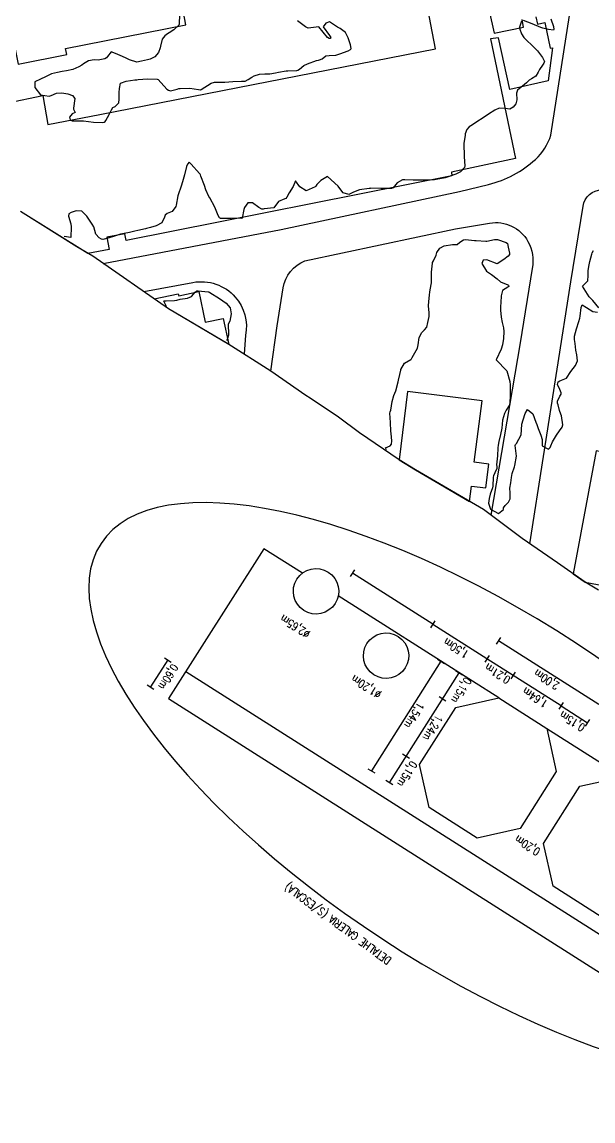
# Model space of a CAD drawing. Header units: metres. Extents: x 307586 to 320046, y 7427249 to 7434250.
# Drawn here: x 311547.5 to 311654.6, y 7431786 to 7431992 of the extents above; entities that cross this region are included whole.
import ezdxf

# ---------------------------------------------------------------- set-up
doc = ezdxf.new("R2010")
doc.units = ezdxf.units.M
doc.header["$MEASUREMENT"] = 0
for name, color, linetype in [('Area', 45, 'Continuous'), ('Curvas de Nivel 1m', 11, 'Continuous'), ('DETALHES', 45, 'Continuous'), ('Edificações', 30, 'Continuous'), ('Vias Primárias', 230, 'Continuous')]:
    doc.layers.add(name, color=color, linetype=linetype)
doc.styles.add('ROMANS', font='romans', dxfattribs={"height": 0.2})

msp = doc.modelspace()

# ---------------------------------------------------------------- linework, layer by layer
at = {"layer": 'Area'}
msp.add_polyline3d([(311655.6, 7431885.48, 720.57), (311653.07, 7431887.02, 720.5), (311647.89, 7431890.61, 718.27), (311641.26, 7431895.2, 717.89), (311634.01, 7431900.61, 717.97), (311621.29, 7431908.07, 726.94), (311618.23, 7431909.92, 725.37), (311610.79, 7431915, 717.78), (311606.86, 7431917.89, 717.81), (311601.55, 7431921.46, 717.74), (311600.71, 7431921.96, 717.74), (311594.18, 7431926.51, 717.49), (311586.09, 7431931.64, 719.6), (311574.97, 7431938.24, 717.67), (311560.8, 7431948.06, 720.84), (311557.83, 7431949.81, 720.49), (311547.24, 7431956.48, 721.85)], dxfattribs=at)
at = {"layer": 'Curvas de Nivel 1m', "elevation": 718, "flags": 128}
for points in [[(311577.08, 7431993.37), (311576.97, 7431991.56), (311576.92, 7431991.37), (311576.01, 7431990.52), (311575.14, 7431989.92), (311574.8, 7431989.73), (311574.31, 7431989.4), (311573.79, 7431988.73), (311573.47, 7431987.41), (311573.41, 7431987.1), (311573.09, 7431986.24), (311572.4, 7431985.42), (311571.54, 7431984.97), (311571.07, 7431984.86), (311569.92, 7431984.6), (311569.07, 7431984.44), (311567.68, 7431984.88), (311567.08, 7431985.2), (311566.39, 7431985.5), (311565.09, 7431986.07), (311564.26, 7431986.35), (311563.57, 7431985.53), (311563.35, 7431985.26), (311563.08, 7431985.08), (311561.82, 7431984.8), (311561.07, 7431984.86), (311559.97, 7431984.67), (311559.06, 7431984.13), (311558.74, 7431983.9), (311558.21, 7431983.59), (311557.05, 7431983.07), (311555.85, 7431982.82), (311555.04, 7431982.69), (311554.16, 7431982.52), (311553.04, 7431982.22), (311551.94, 7431981.67), (311551.03, 7431981.26), (311549.94, 7431980.77), (311549.92, 7431979.69), (311550.99, 7431978.33), (311552.6, 7431978.05), (311552.99, 7431978.19), (311554.02, 7431978.62), (311555, 7431978.66), (311556.13, 7431978.48), (311556.99, 7431978.21), (311557.41, 7431977.6), (311557.18, 7431975.83), (311557.2, 7431975.61), (311557.53, 7431975.03), (311556.95, 7431974.74), (311556.45, 7431974.1), (311556.58, 7431973.61), (311556.93, 7431973.44), (311558.82, 7431973.47), (311558.93, 7431973.47), (311559.05, 7431973.46), (311560.93, 7431973.17), (311562.55, 7431973.16), (311562.93, 7431973.2), (311563.13, 7431973.33), (311563.26, 7431973.53), (311563.87, 7431974.6), (311564.28, 7431975.52), (311564.56, 7431975.92), (311564.97, 7431976.15), (311565.67, 7431976.81), (311565.75, 7431977.5), (311565.77, 7431978.74), (311565.78, 7431979.5), (311566.01, 7431980.51), (311567.03, 7431980.89), (311568.66, 7431981.1), (311569.03, 7431981.15), (311569.32, 7431981.16), (311571.03, 7431981.3), (311572.89, 7431981.27), (311573.03, 7431981.2), (311574.69, 7431979.39), (311575.01, 7431979.16), (311575.34, 7431979.05), (311576.63, 7431979.37), (311576.91, 7431979.48), (311577.01, 7431979.5), (311577.15, 7431979.5), (311579.01, 7431979.54), (311580.61, 7431979.32), (311581.01, 7431979.27), (311581.06, 7431979.28), (311581.11, 7431979.32), (311583.02, 7431980.49), (311583.64, 7431980.67), (311585.03, 7431980.71), (311585.58, 7431980.72), (311587.03, 7431980.79), (311588.65, 7431980.85), (311589.03, 7431980.86), (311589.34, 7431980.9), (311589.95, 7431981.21), (311590.6, 7431981.65), (311591.04, 7431981.86), (311592.05, 7431982.18), (311593.05, 7431982.25), (311593.97, 7431982.24), (311595.05, 7431982.43), (311595.63, 7431982.57), (311597.06, 7431982.79), (311597.37, 7431982.82), (311599.06, 7431982.88), (311599.25, 7431982.91), (311599.55, 7431983.1), (311600.36, 7431983.8), (311601.07, 7431984.15), (311602.76, 7431984.73), (311603.08, 7431984.82), (311603.28, 7431984.85), (311603.79, 7431985.04), (311604.51, 7431985.62), (311605.09, 7431985.66), (311606.34, 7431985.77), (311607.09, 7431985.97), (311608.68, 7431986.56), (311609.1, 7431986.8), (311609.19, 7431986.89), (311609.23, 7431986.98), (311609.11, 7431987.68), (311608.66, 7431988.99), (311608.17, 7431990.02), (311607.15, 7431990.72), (311606.69, 7431991.01), (311605.17, 7431991.98), (311604.46, 7431991.74), (311603.95, 7431991.04), (311605.14, 7431989.45), (311605.41, 7431989.03), (311605.29, 7431988.87), (311605.13, 7431988.88), (311604.81, 7431989.03), (311603.15, 7431991.05), (311601.15, 7431990.83), (311600.66, 7431991.08), (311599.17, 7431992.19)], [(311641.18, 7431992.15), (311640.76, 7431991), (311640.81, 7431990.6), (311641.14, 7431989.72), (311641.61, 7431989.07), (311642.09, 7431988.59), (311643.12, 7431987.57), (311644.13, 7431986.56), (311645.09, 7431985.32), (311645.43, 7431984.55), (311645.36, 7431984.27), (311645.08, 7431983.89), (311644.53, 7431983.09), (311644.27, 7431982.56), (311643.83, 7431981.79), (311643.04, 7431981.34), (311642.57, 7431981.05), (311642.08, 7431980.58), (311641.02, 7431979.67), (311640.43, 7431979.2), (311640.22, 7431978.61), (311640.25, 7431977.35), (311640.08, 7431976.61), (311639.61, 7431975.98), (311638.97, 7431975.65), (311638.07, 7431975.73), (311636.97, 7431975.79), (311636.17, 7431975.46), (311634.96, 7431974.67), (311633.75, 7431973.88), (311632.95, 7431973.36), (311631.94, 7431972.71), (311631.34, 7431972.31), (311630.93, 7431971.85), (311630.62, 7431971.02), (311630.57, 7431970.72), (311630.37, 7431969.26), (311630.35, 7431968.73), (311630.38, 7431967.22), (311630.4, 7431966.72), (311630.56, 7431965), (311630.49, 7431964.72), (311629.69, 7431963.88), (311628.83, 7431963.43), (311626.82, 7431962.77), (311625.18, 7431962.42), (311624.82, 7431962.38), (311623.3, 7431962.32), (311622.82, 7431962.32), (311621.31, 7431962.33), (311620.82, 7431962.35), (311619.27, 7431962.4), (311618.82, 7431962.36), (311617.85, 7431961.84), (311617.1, 7431960.89), (311616.79, 7431960.76), (311614.92, 7431960.78), (311614.79, 7431960.79), (311612.91, 7431960.81), (311612.79, 7431960.79), (311612.62, 7431960.76), (311610.79, 7431960.5), (311609.69, 7431960.06), (311608.78, 7431959.64), (311607.74, 7431959.95), (311606.94, 7431961.01), (311606.8, 7431961.21), (311604.82, 7431963.03), (311603.57, 7431962.28), (311602.8, 7431961.5), (311602.62, 7431961.23), (311602.48, 7431961.05), (311600.79, 7431960.33), (311599.62, 7431961.09), (311598.81, 7431962.2), (311598.48, 7431961.43), (311598.34, 7431961.11), (311597.61, 7431959.95), (311597.19, 7431959.12), (311597.01, 7431958.88), (311596.77, 7431958.81), (311595.59, 7431958.31), (311594.74, 7431957.15), (311592.95, 7431956.96), (311592.74, 7431956.92), (311592.46, 7431956.89), (311591.93, 7431957.18), (311590.76, 7431958.05), (311589.88, 7431958.09), (311589.26, 7431957.21), (311589.14, 7431956.82), (311588.82, 7431955.22), (311588.76, 7431955.18), (311588.72, 7431955.17), (311588.68, 7431955.18), (311586.72, 7431955.14), (311584.83, 7431955.16), (311584.72, 7431955.17), (311584.55, 7431955.27), (311584.29, 7431955.71), (311583.69, 7431957.28), (311582.77, 7431958.99), (311582.58, 7431959.29), (311581.99, 7431960.51), (311581.71, 7431961.31), (311581.07, 7431963.07), (311580.97, 7431963.32), (311580.92, 7431963.42), (311580.83, 7431963.56), (311579.25, 7431965.34), (311578.85, 7431965.68), (311578.53, 7431965.34), (311578.37, 7431964.88), (311577.97, 7431963.35), (311577.71, 7431962.45), (311577.4, 7431961.36), (311576.77, 7431959.37), (311576.46, 7431957.66), (311576.37, 7431957.37), (311575.65, 7431956.47), (311574.73, 7431956.08), (311574.36, 7431955.76), (311574.27, 7431955.39), (311573.76, 7431954.36), (311572.71, 7431953.75), (311571.64, 7431953.43), (311570.89, 7431953.25), (311570.7, 7431953.21), (311569.26, 7431952.88), (311568.69, 7431952.74), (311567.66, 7431952.5), (311566.69, 7431952.35), (311565.97, 7431952.21), (311564.68, 7431951.78), (311563.88, 7431951.52), (311562.67, 7431951.21), (311562.41, 7431951.28), (311561.98, 7431951.54), (311561.36, 7431952.23), (311560.97, 7431953.56), (311560.7, 7431954.11), (311559.68, 7431955.57), (311558.73, 7431956.5), (311557.7, 7431956.57), (311556.73, 7431956.25), (311556.32, 7431956.02), (311556.26, 7431955.61), (311556.7, 7431954.13), (311556.76, 7431953.61), (311556.67, 7431951.61), (311555.42, 7431951.78)], [(311646.67, 7431992.54), (311647.16, 7431991.11), (311647.22, 7431990.53), (311647.15, 7431990.41), (311646.21, 7431990.54), (311645.16, 7431990.83), (311644.75, 7431990.96), (311643.17, 7431991.59), (311641.55, 7431992.22)], [(311615.86, 7431911.79), (311615.64, 7431912.18), (311616.55, 7431912.56), (311616.78, 7431912.88), (311616.82, 7431913.48), (311616.71, 7431914.88), (311616.66, 7431915.3), (311616.58, 7431916.89), (311616.5, 7431918.68), (311616.53, 7431918.89), (311616.65, 7431919.24), (311616.89, 7431920.88), (311617.21, 7431922), (311617.58, 7431922.87), (311618.04, 7431924.55), (311618.11, 7431924.86), (311618.37, 7431925.93), (311618.51, 7431926.73), (311618.54, 7431926.86), (311619.22, 7431928.03), (311620.41, 7431928.74), (311620.48, 7431928.77), (311620.54, 7431928.84), (311620.69, 7431929.11), (311621.63, 7431930.82), (311621.8, 7431931.47), (311622, 7431932.82), (311622.47, 7431933.8), (311623, 7431934.29), (311623.39, 7431934.8), (311623.61, 7431935.68), (311623.86, 7431936.8), (311623.85, 7431937.46), (311623.7, 7431938.8), (311623.76, 7431939.58), (311623.89, 7431940.8), (311623.96, 7431941.4), (311624.25, 7431942.79), (311624.28, 7431943.1), (311624.29, 7431944.79), (311624.3, 7431945.1), (311624.46, 7431946.79), (311624.49, 7431946.92), (311624.63, 7431947.21), (311625.13, 7431948.3), (311625.29, 7431948.78), (311625.83, 7431949.61), (311626.67, 7431950.03), (311628.19, 7431950.27), (311628.67, 7431950.26), (311629.1, 7431950.3), (311629.62, 7431950.73), (311630.28, 7431951.13), (311630.68, 7431951.19), (311632.35, 7431951.03), (311632.68, 7431950.99), (311634.46, 7431950.89), (311634.68, 7431950.91), (311636.12, 7431951.21), (311636.68, 7431951.18), (311638.3, 7431950.63), (311638.52, 7431950.47), (311638.66, 7431949.77), (311638.89, 7431948.62), (311638.89, 7431948.38), (311638.64, 7431948.06), (311637.83, 7431947.44), (311636.62, 7431946.65), (311634.63, 7431947.4), (311633.97, 7431947.34), (311633.69, 7431946.68), (311634.61, 7431945.3), (311635.55, 7431944.66), (311636.59, 7431943.82), (311637.24, 7431943.29), (311638.58, 7431942.72), (311638.74, 7431942.62), (311638.77, 7431942.43), (311638.58, 7431942.29), (311637.59, 7431941.62), (311637.31, 7431940.64), (311637.29, 7431939.39), (311637.24, 7431938.64), (311637.21, 7431937.95), (311637.34, 7431936.64), (311637.54, 7431935.68), (311637.78, 7431934.63), (311637.83, 7431933.99), (311637.76, 7431932.63), (311637.62, 7431931.46), (311637.36, 7431930.64), (311636.41, 7431928.65), (311638.38, 7431926.62), (311638.96, 7431924.61), (311639.02, 7431923.95), (311639.02, 7431922.61), (311639.04, 7431921.91), (311638.95, 7431920.61), (311638.81, 7431920.12), (311638.3, 7431919.23), (311637.97, 7431918.62), (311637.57, 7431917.33), (311637.52, 7431916.63), (311637.48, 7431915.85), (311637.22, 7431914.64), (311636.92, 7431913.33), (311636.79, 7431912.64), (311636.72, 7431912.14), (311636.64, 7431910.64), (311636.49, 7431908.96), (311636.5, 7431908.65), (311636.52, 7431908.29), (311636.16, 7431907.49), (311635.91, 7431906.89), (311635.85, 7431906.65), (311635.8, 7431904.98), (311635.73, 7431904.65), (311635.26, 7431903.51), (311635.09, 7431902.66), (311634.94, 7431901.81), (311635.32, 7431900.66), (311636.87, 7431899.84), (311637.76, 7431900.62), (311637.8, 7431900.9), (311638.08, 7431901.33), (311638.74, 7431901.97), (311639.03, 7431902.61), (311639.01, 7431903.71), (311638.98, 7431904.61), (311639.12, 7431905.62), (311639.26, 7431906.61), (311639.4, 7431907.37), (311639.84, 7431908.6), (311639.92, 7431908.86), (311640.19, 7431910.6), (311639.96, 7431912.6), (311640.04, 7431912.78), (311640.23, 7431913), (311641.08, 7431914.59), (311641.18, 7431915.51), (311641.24, 7431916.59), (311641.45, 7431917.41), (311641.83, 7431918.58), (311642.3, 7431919.32), (311643.27, 7431918.56), (311643.85, 7431916.98), (311644, 7431916.55), (311644.26, 7431915.81), (311644.76, 7431914.54), (311645.05, 7431913.72), (311645.02, 7431912.54), (311646.21, 7431911.93), (311646.5, 7431912.25), (311646.63, 7431912.52), (311646.98, 7431913.27), (311647.69, 7431914.51), (311648.25, 7431915.35), (311648.75, 7431916.01), (311648.89, 7431916.49), (311648.62, 7431918.16), (311648.53, 7431918.5), (311648.3, 7431919.19), (311648, 7431920.2), (311647.92, 7431920.51), (311647.89, 7431920.93), (311648.33, 7431921.83), (311648.58, 7431922.25), (311648.59, 7431922.5), (311648.35, 7431923.07), (311647.89, 7431924.04), (311648.01, 7431924.51), (311648.36, 7431924.71), (311649.61, 7431925.24), (311650.38, 7431926.48), (311651.26, 7431927.61), (311651.66, 7431928.46), (311651.55, 7431929.59), (311651.32, 7431930.47), (311651.2, 7431931.72), (311651.08, 7431932.47), (311651.11, 7431933.11), (311651.48, 7431934.47), (311651.9, 7431935.86), (311652.07, 7431936.46), (311652.14, 7431936.82), (311652.34, 7431938.45), (311652.54, 7431938.95), (311653.35, 7431938.44), (311654.52, 7431937.72), (311655.37, 7431937.57)], [(311655.62, 7431938.42), (311654.55, 7431939.78), (311653.86, 7431940.44), (311652.58, 7431942.45), (311653.59, 7431943.44), (311653.67, 7431944.44), (311653.65, 7431945.41), (311653.82, 7431946.44), (311653.98, 7431947.09), (311654.31, 7431948.43), (311654.41, 7431948.68), (311654.66, 7431949.12)], [(311574.63, 7431938.65), (311574.09, 7431939.62), (311574.2, 7431939.73), (311574.54, 7431939.74), (311576.14, 7431939.77), (311576.54, 7431939.84), (311577.18, 7431940), (311578.54, 7431940.21), (311579.33, 7431940.55), (311580, 7431941.33), (311580.31, 7431941.56), (311580.56, 7431941.6), (311582.43, 7431941.42), (311582.55, 7431941.39), (311582.76, 7431941.29), (311584.54, 7431940.17), (311585.82, 7431939.26), (311586.52, 7431938.39), (311586.76, 7431937.25), (311586.49, 7431935.89), (311586.25, 7431935.49), (311586.17, 7431935.25), (311586.25, 7431933.47), (311586.24, 7431933.25), (311586.01, 7431932.47), (311585.88, 7431932.3)]]:
    msp.add_lwpolyline(points, dxfattribs=at)
at = {"layer": 'DETALHES'}
for p, q in [((311592.85, 7431893.27), (311575.02, 7431865.21)), ((311600.09, 7431888.67), (311592.85, 7431893.27)), ((311609.87, 7431889.3), (311609.07, 7431888.03)), ((311624.52, 7431879.1), (311609.47, 7431888.67)), ((311631.96, 7431868.43), (311606.8, 7431884.41)), ((311624.91, 7431879.72), (311624.11, 7431878.45)), ((311634.66, 7431872.64), (311624.51, 7431879.08)), ((311637.21, 7431876.64), (311636.4, 7431875.38)), ((311655.65, 7431864.04), (311636.81, 7431876.01)), ((311574.23, 7431872.82), (311575.49, 7431872.01)), ((311635.06, 7431873.27), (311634.25, 7431872)), ((311648.56, 7431863.8), (311634.66, 7431872.64)), ((311574.86, 7431872.42), (311571.64, 7431867.35)), ((311626.06, 7431872.17), (311613.01, 7431851.64)), ((311625.43, 7431872.58), (311626.69, 7431871.77)), ((311578.23, 7431870.27), (311661.89, 7431817.13)), ((311629.43, 7431870.03), (311616.38, 7431849.49)), ((311628.8, 7431870.43), (311630.07, 7431869.62)), ((311639.98, 7431870.15), (311639.17, 7431868.88)), ((311571.01, 7431867.76), (311572.27, 7431866.95)), ((311636.88, 7431865.3), (311631.96, 7431868.43)), ((311575.02, 7431865.21), (311658.67, 7431812.06)), ((311625.72, 7431865.58), (311626.98, 7431864.77)), ((311648.96, 7431864.44), (311648.16, 7431863.17)), ((311648.56, 7431863.8), (311653.49, 7431860.65)), ((311653.9, 7431861.29), (311653.09, 7431860.02)), ((311645.87, 7431859.59), (311660.12, 7431850.53)), ((311618.87, 7431854.8), (311620.13, 7431853.99)), ((311612.38, 7431852.04), (311613.65, 7431851.24)), ((311615.75, 7431849.89), (311617.02, 7431849.08))]:
    msp.add_line(p, q, dxfattribs=at)
msp.add_lwpolyline([(311647.67, 7431851.53), (311640.88, 7431840.84), (311632.83, 7431839.05), (311628.33, 7431841.9), (311623.84, 7431844.76), (311622.04, 7431852.82), (311628.83, 7431863.5), (311636.88, 7431865.3), (311641.38, 7431862.44), (311645.87, 7431859.59)], close=True, dxfattribs=at)
msp.add_lwpolyline([(311669.12, 7431844.82), (311670.91, 7431836.77), (311664.12, 7431826.08), (311656.07, 7431824.28), (311651.57, 7431827.14), (311647.08, 7431830), (311645.28, 7431838.05), (311652.07, 7431848.74), (311660.12, 7431850.53), (311664.62, 7431847.68), (311669.12, 7431844.82)], dxfattribs=at)
at = {"layer": 'DETALHES', "extrusion": (0, 0, -1)}
msp.add_ellipse((311633.29, 7431847.79), major_axis=(-70.94, 46.47), ratio=0.39053, dxfattribs=at)
at = {"layer": 'DETALHES'}
for centre in [(311602.64, 7431885.28), (311615.77, 7431873.22)]:
    msp.add_ellipse(centre, major_axis=(2.28, 3.59), ratio=1, dxfattribs=at)
at = {"layer": 'Edificações'}
for points in [[(311634.13, 7431998.33), (311636, 7431989.87), (311641.54, 7431990.99), (311641.25, 7431992.42)], [(311544.9, 7431976.84), (311551.45, 7431978.16), (311552.4, 7431972.73), (311562.15, 7431974.63), (311625.06, 7431986.91), (311623.26, 7431996.14)], [(311643.83, 7431992.94), (311644.12, 7431991.55), (311645.55, 7431991.84), (311646.52, 7431987.08), (311646.97, 7431987.13), (311646.14, 7431980.92), (311638.97, 7431979.33), (311636.81, 7431989), (311635.34, 7431988.79), (311640.03, 7431966.38), (311628.02, 7431963.82), (311628.1, 7431963.16), (311567.03, 7431951.05), (311566.81, 7431952.26), (311563.46, 7431951.66), (311563.88, 7431949.31), (311559.9, 7431948.6), (311547.24, 7431956.48)]]:
    msp.add_lwpolyline(points, dxfattribs=at)
at = {"layer": 'Edificações', "elevation": 336.8}
msp.add_lwpolyline([(311504.53, 7431998.06), (311507.35, 7431983.29), (311508.72, 7431982.35), (311512.53, 7431983.02), (311512.65, 7431982.44), (311536.28, 7431986.95), (311536.35, 7431986.23), (311544.9, 7431987.9), (311546.02, 7431988.11), (311546.8, 7431984.08), (311555.92, 7431985.86), (311555.7, 7431987.01), (311578.24, 7431991.41), (311577.53, 7431995.08)], dxfattribs=at)
at = {"layer": 'Edificações'}
for points, elevation in [([(311572.28, 7431940.1), (311576.83, 7431941.04), (311576.91, 7431940.66), (311580.67, 7431941.44), (311581.84, 7431935.69), (311585.25, 7431936.39), (311586.29, 7431931.51), (311574.97, 7431938.24)], 718.27), ([(311631.4, 7431902.14), (311631.77, 7431904.99), (311634.48, 7431904.65), (311635.05, 7431909.1), (311632.28, 7431909.46), (311633.76, 7431920.95), (311619.81, 7431922.74), (311618.23, 7431909.92), (311621.29, 7431908.07)], 719.81)]:
    msp.add_lwpolyline(points, close=True, dxfattribs=dict(at, elevation=elevation))
msp.add_lwpolyline([(311655.14, 7431911.61), (311650.86, 7431888.55), (311653.07, 7431887.02), (311659.34, 7431885.82), (311663.92, 7431909.76)], close=True, dxfattribs=at)
at = {"layer": 'Vias Primárias'}
for points in [[(311642.71, 7431894.2), (311650.39, 7431943.28), (311652.69, 7431957.47, -0.363078), (311656.2, 7431960.5), (311698.25, 7431953.35), (311706.48, 7431952.42, 0.208188), (311720.5, 7431956.71), (311745.38, 7432004.4), (311752.4, 7432018.44), (311754.16, 7432023.71), (311754.51, 7432026.87), (311754.86, 7432028.51), (311755.25, 7432028.66), (311772.84, 7432017.19), (311788.64, 7432007.34), (311815.08, 7431990.53), (311839.37, 7431975.26), (311866.73, 7431958.04), (311887.23, 7431945.34), (311905.26, 7431934.27), (311921.25, 7431925.04)], [(311562.77, 7431946.7), (311596.12, 7431953.07), (311629.54, 7431960.21), (311634.99, 7431961.54, 0.125772), (311643.75, 7431966.21, 0.132002), (311646.67, 7431970.78), (311650.46, 7431995.19)]]:
    msp.add_lwpolyline(points, format="xyb", dxfattribs=at)
for points, elevation in [([(311594.18, 7431926.51), (311595.34, 7431935.05), (311596.5, 7431942.15, -0.265017), (311600.57, 7431947.2), (311628.77, 7431953.23), (311635.17, 7431954.29, -0.316495), (311642.35, 7431950.84, -0.178128), (311643.15, 7431945.79), (311640.93, 7431931.86), (311635.42, 7431899.55)], 717.49), ([(311570.35, 7431941.44), (311579.56, 7431943.16, -0.263997), (311587.5, 7431940.43, -0.232922), (311589.44, 7431933.28), (311589.17, 7431929.69)], 718.7)]:
    msp.add_lwpolyline(points, format="xyb", dxfattribs=dict(at, elevation=elevation))

# ---------------------------------------------------------------- texts
at = {"layer": 'DETALHES', "style": 'ROMANS', "width": 0.8}
for s, rotation, p in [('Ø2,65m', 147.7032, (311601.71, 7431877.67)), ('1,50m', 147.7032, (311631.45, 7431873.86)), ('0,60m', 238.9511, (311575.64, 7431871.83)), ('0,21m', 147.7032, (311639.21, 7431869.09)), ('2,00m', 147.7032, (311648.42, 7431867.98)), ('Ø1,20m', 147.7032, (311615.05, 7431866.38)), ('0,15m', 238.9511, (311630.58, 7431869.32)), ('1,64m', 147.7032, (311646.26, 7431864.61)), ('1,54m', 238.9511, (311621.75, 7431864.63)), ('0,15m', 147.7032, (311653.22, 7431860.17)), ('1,24m', 238.9511, (311625.23, 7431862.27)), ('0,15m', 238.9511, (311620.43, 7431853.63)), ('0,20m', 147.7032, (311644.8, 7431836.9)), ('DETALHE GALERIA (S/ESCALA)', 143.5739, (311616.89, 7431816.43))]:
    msp.add_text(s, height=1.5, rotation=rotation, dxfattribs=at).set_placement(p)

doc.saveas('drawing.dxf')
